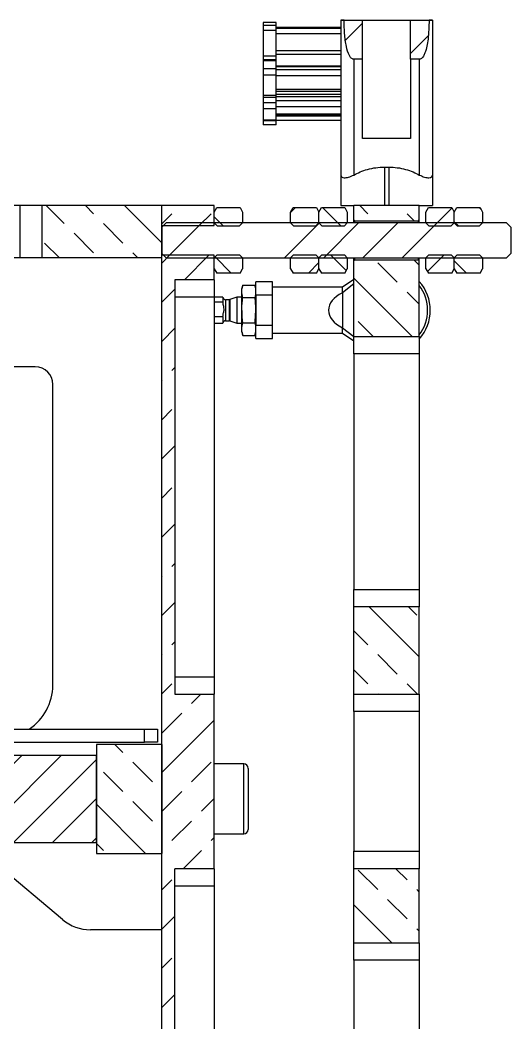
# Model space of a CAD drawing. Header units: millimetres. Extents: x 15 to 1184, y 5 to 836.
# Drawn here: x 222.8 to 279.1, y 569.6 to 684.5 of the extents above; entities that cross this region are included whole.
import ezdxf

# ---------------------------------------------------------------- set-up
doc = ezdxf.new("R2010")
doc.units = ezdxf.units.MM
pattern_1 = [(135, (0, 0), (-8.98026, -8.98026), []), (135, (-2e-14, 4.49), (-8.98026, -8.98026), [3.175, -1.5875]), (135, (-3e-14, 8.98), (-8.98026, -8.98026), [3.175, -1.5875]), (135, (-5e-14, 13.47), (-8.98026, -8.98026), [3.175, -1.5875])]
pattern_2 = [(45, (0, 0), (-8.98026, 8.98026), []), (45, (4.49, 0), (-8.98026, 8.98026), [3.175, -1.5875]), (45, (8.98, 0), (-8.98026, 8.98026), [3.175, -1.5875]), (45, (13.47, 0), (-8.98026, 8.98026), [3.175, -1.5875])]

msp = doc.modelspace()

# ---------------------------------------------------------------- hatches: boundary and pattern name
at = {"linetype": 'Continuous', "lineweight": 18}
h = msp.add_hatch(dxfattribs=at)
h.set_pattern_fill('ANSI31', style=0)
edge = h.paths.add_edge_path(flags=0)
edge.add_line((215.2725, 732.5925), (215.2725, 746.7925))
edge.add_line((215.2725, 746.7925), (205.6725, 746.7925))
edge.add_line((205.6725, 746.7925), (205.6725, 748.3425))
edge.add_line((205.6725, 748.3425), (203.0725, 748.3425))
edge.add_line((203.0725, 748.3425), (203.0725, 748.9425))
edge.add_line((203.0725, 748.9425), (165.8225, 748.9425))
edge.add_line((165.8225, 748.9425), (165.8225, 734.3925))
edge.add_line((165.8225, 734.3925), (164.0725, 734.3925))
edge.add_line((164.0725, 734.3925), (164.0725, 731.8925))
edge.add_line((164.0725, 731.8925), (161.5725, 731.8925))
edge.add_line((161.5725, 731.8925), (161.5725, 729.8975))
edge.add_line((161.5725, 729.8975), (149.0725, 729.8975))
edge.add_line((149.0725, 729.8975), (149.0725, 716.8975))
edge.add_line((149.0725, 716.8975), (175.5725, 716.8975))
edge.add_line((175.5725, 716.8975), (175.5725, 716.8875))
edge.add_line((175.5725, 716.8875), (149.0725, 716.8875))
edge.add_line((149.0725, 716.8875), (149.0725, 671.3975))
edge.add_line((149.0725, 671.3975), (175.5725, 671.3975))
edge.add_line((175.5725, 671.3975), (175.5725, 671.3925))
edge.add_line((175.5725, 671.3925), (149.0725, 671.3925))
edge.add_line((149.0725, 671.3925), (149.0725, 663.2425))
edge.add_line((149.0725, 663.2425), (154.0725, 663.2425))
edge.add_line((154.0725, 663.2425), (154.0725, 661.9925))
edge.add_line((154.0725, 661.9925), (154.3225, 661.7425))
edge.add_line((154.3225, 661.7425), (156.5725, 661.7425))
edge.add_line((156.5725, 661.7425), (156.5725, 661.8925))
edge.add_line((156.5725, 661.8925), (159.0725, 661.8925))
edge.add_line((159.0725, 661.8925), (159.0725, 664.6425))
edge.add_line((159.0725, 664.6425), (168.5725, 664.6425))
edge.add_line((168.5725, 664.6425), (168.5725, 661.8925))
edge.add_line((168.5725, 661.8925), (171.5725, 661.8925))
edge.add_line((171.5725, 661.8925), (171.5725, 664.6425))
edge.add_line((171.5725, 664.6425), (174.5725, 664.6425))
edge.add_line((174.5725, 664.6425), (174.5725, 660.9025))
edge.add_line((174.5725, 660.9025), (174.6154, 660.7425))
edge.add_line((174.6154, 660.7425), (175.4725, 660.7425))
edge.add_arc((175.4725, 660.5425), 0.2, 0, 90, ccw=False)
edge.add_line((175.6725, 660.5425), (175.6725, 660.1157))
edge.add_line((175.6725, 660.1157), (175.5725, 659.7425))
edge.add_line((175.5725, 659.7425), (175.5725, 635.9925))
edge.add_line((175.5725, 635.9925), (175.8225, 635.7425))
edge.add_line((175.8225, 635.7425), (180.3225, 635.7425))
edge.add_line((180.3225, 635.7425), (180.5725, 636.1755))
edge.add_line((180.5725, 636.1755), (180.5725, 638.1725))
edge.add_line((180.5725, 638.1725), (182.5725, 638.1725))
edge.add_line((182.5725, 638.1725), (182.5725, 636.1755))
edge.add_line((182.5725, 636.1755), (182.8225, 635.7425))
edge.add_line((182.8225, 635.7425), (187.3225, 635.7425))
edge.add_line((187.3225, 635.7425), (187.5725, 635.9925))
edge.add_line((187.5725, 635.9925), (187.5725, 659.7425))
edge.add_line((187.5725, 659.7425), (187.4725, 660.1157))
edge.add_line((187.4725, 660.1157), (187.4725, 660.5425))
edge.add_arc((187.6725, 660.5425), 0.2, 90, 180, ccw=False)
edge.add_line((187.6725, 660.7425), (188.5297, 660.7425))
edge.add_line((188.5297, 660.7425), (188.5725, 660.9025))
edge.add_line((188.5725, 660.9025), (188.5725, 664.6425))
edge.add_line((188.5725, 664.6425), (191.5725, 664.6425))
edge.add_line((191.5725, 664.6425), (191.5725, 661.8925))
edge.add_line((191.5725, 661.8925), (198.3225, 661.8925))
edge.add_line((198.3225, 661.8925), (198.3225, 664.6425))
edge.add_line((198.3225, 664.6425), (199.1225, 664.6425))
edge.add_line((199.1225, 664.6425), (199.1225, 662.8425))
edge.add_arc((199.3225, 662.8425), 0.2, 180, 270)
edge.add_line((199.3225, 662.6425), (200.0725, 662.6425))
edge.add_line((200.0725, 662.6425), (200.0725, 664.139))
edge.add_line((200.0725, 664.139), (201.5725, 664.139))
edge.add_line((201.5725, 664.139), (201.5725, 662.6425))
edge.add_line((201.5725, 662.6425), (202.3225, 662.6425))
edge.add_arc((202.3225, 662.8425), 0.2, 270, 360)
edge.add_line((202.5225, 662.8425), (202.5225, 664.6425))
edge.add_line((202.5225, 664.6425), (203.3225, 664.6425))
edge.add_line((203.3225, 664.6425), (203.3225, 661.8925))
edge.add_line((203.3225, 661.8925), (206.5725, 661.8925))
edge.add_line((206.5725, 661.8925), (206.5725, 661.7425))
edge.add_line((206.5725, 661.7425), (208.8225, 661.7425))
edge.add_line((208.8225, 661.7425), (209.0725, 661.9925))
edge.add_line((209.0725, 661.9925), (209.0725, 663.2425))
edge.add_line((209.0725, 663.2425), (214.0725, 663.2425))
edge.add_line((214.0725, 663.2425), (214.0725, 671.3925))
edge.add_line((214.0725, 671.3925), (187.5725, 671.3925))
edge.add_line((187.5725, 671.3925), (187.5725, 671.3975))
edge.add_line((187.5725, 671.3975), (214.0725, 671.3975))
edge.add_line((214.0725, 671.3975), (214.0725, 716.8875))
edge.add_line((214.0725, 716.8875), (187.5725, 716.8875))
edge.add_line((187.5725, 716.8875), (187.5725, 716.8975))
edge.add_line((187.5725, 716.8975), (214.0725, 716.8975))
edge.add_line((214.0725, 716.8975), (214.0725, 716.8925))
edge.add_line((214.0725, 716.8925), (215.2225, 716.8925))
edge.add_line((215.2225, 716.8925), (215.2225, 711.8432))
edge.add_line((215.2225, 711.8432), (226.7225, 711.6425))
edge.add_line((226.7225, 711.6425), (226.7225, 712.0175))
edge.add_line((226.7225, 712.0175), (228.3975, 712.0175))
edge.add_line((228.3975, 712.0175), (228.3975, 714.3425))
edge.add_line((228.3975, 714.3425), (237.9975, 714.3425))
edge.add_line((237.9975, 714.3425), (237.9975, 727.1925))
edge.add_line((237.9975, 727.1925), (228.3975, 727.1925))
edge.add_line((228.3975, 727.1925), (228.3975, 729.5175))
edge.add_line((228.3975, 729.5175), (226.7225, 729.5175))
edge.add_line((226.7225, 729.5175), (226.7225, 729.8925))
edge.add_line((226.7225, 729.8925), (215.2225, 729.6917))
edge.add_line((215.2225, 729.6917), (215.2225, 729.8925))
edge.add_line((215.2225, 729.8925), (214.0725, 729.8925))
edge.add_line((214.0725, 729.8925), (214.0725, 729.8975))
edge.add_line((214.0725, 729.8975), (203.0725, 729.8975))
edge.add_line((203.0725, 729.8975), (203.0725, 731.0425))
edge.add_line((203.0725, 731.0425), (205.6725, 731.0425))
edge.add_line((205.6725, 731.0425), (205.6725, 732.5925))
edge.add_line((205.6725, 732.5925), (215.2725, 732.5925))
h = msp.add_hatch(dxfattribs=at)
h.set_pattern_fill('ANSI31', style=0)
edge = h.paths.add_edge_path(flags=0)
edge.add_spline(control_points=[(259.9545, 684.4899), (259.9546, 683.4723), (259.9998, 682.443), (260.2145, 681.4483), (260.291, 681.0934), (260.3878, 680.7344), (260.5637, 680.4168), (260.6187, 680.3175), (260.683, 680.221), (260.7638, 680.1411), (260.8065, 680.0989), (260.8548, 680.0607), (260.9085, 680.0336), (260.9419, 680.0167), (260.978, 680.0039), (261.015, 679.9975), (261.0339, 679.9942), (261.0533, 679.9925), (261.0725, 679.9925)], knot_values=[0.02307063, 0.02307063, 0.02307063, 0.02307063, 0.0291566, 0.0291566, 0.0291566, 0.03131372, 0.03131372, 0.03131372, 0.03198269, 0.03198269, 0.03198269, 0.0323355, 0.0323355, 0.0323355, 0.03255461, 0.03255461, 0.03255461, 0.03266703, 0.03266703, 0.03266703, 0.03266703], weights=[1, 1, 1, 1, 1, 1, 1, 1, 1, 1, 1, 1, 1, 1, 1, 1, 1, 1, 1], degree=3, periodic=0)
edge.add_line((261.0725, 679.9925), (262.0725, 679.9925))
edge.add_line((262.0725, 679.9925), (262.0725, 684.49))
edge.add_line((262.0725, 684.49), (259.9545, 684.49))
h = msp.add_hatch(dxfattribs=at)
h.set_pattern_fill('ANSI31', style=0)
edge = h.paths.add_edge_path(flags=0)
edge.add_line((267.5725, 679.9925), (268.5725, 679.9925))
edge.add_spline(control_points=[(268.5725, 679.9925), (268.5893, 679.9925), (268.6062, 679.9938), (268.6228, 679.9963), (268.664, 680.0026), (268.7043, 680.0168), (268.7412, 680.036), (268.7866, 680.0596), (268.8283, 680.0912), (268.8657, 680.1262), (268.9349, 680.1908), (268.9922, 680.2685), (269.0419, 680.3491), (269.1135, 680.4654), (269.1707, 680.5907), (269.22, 680.7181), (269.415, 681.2212), (269.5048, 681.763), (269.5703, 682.2986), (269.6592, 683.0247), (269.6905, 683.7584), (269.6905, 684.4899)], knot_values=[0.00588696, 0.00588696, 0.00588696, 0.00588696, 0.00598665, 0.00598665, 0.00598665, 0.00623405, 0.00623405, 0.00623405, 0.0065384, 0.0065384, 0.0065384, 0.00710282, 0.00710282, 0.00710282, 0.00791529, 0.00791529, 0.00791529, 0.01115239, 0.01115239, 0.01115239, 0.01553767, 0.01553767, 0.01553767, 0.01553767], weights=[1, 1, 1, 1, 1, 1, 1, 1, 1, 1, 1, 1, 1, 1, 1, 1, 1, 1, 1, 1, 1, 1], degree=3, periodic=0)
edge.add_line((269.6905, 684.4899), (267.5725, 684.49))
edge.add_line((267.5725, 684.49), (267.5725, 679.9925))
h = msp.add_hatch(dxfattribs=at)
h.set_pattern_fill('DIN 201 Leichtmetall und Aluminiumlegierung', angle=90, style=0, pattern_type=2)
h.set_pattern_definition(pattern_1)
h.paths.add_polyline_path([(239.0725, 657.2425), (239.0725, 663.2425), (225.3225, 663.2425), (225.3225, 657.2425)], flags=0)
h = msp.add_hatch(dxfattribs=at)
h.set_pattern_fill('DIN 201 Leichtmetall und Aluminiumlegierung', style=0, pattern_type=2)
h.set_pattern_definition(pattern_2)
h.paths.add_polyline_path([(239.0725, 660.9425), (245.0725, 660.9425), (245.0725, 663.2425), (239.0725, 663.2425)], flags=0)
h = msp.add_hatch(dxfattribs=at)
h.set_pattern_fill('DIN 201 Leichtmetall und Aluminiumlegierung', angle=90, style=0, pattern_type=2)
h.set_pattern_definition(pattern_1)
h.paths.add_polyline_path([(268.4725, 661.4925), (268.5725, 661.5925), (268.5725, 663.2425), (261.0725, 663.2425), (261.0725, 661.5925), (261.1725, 661.4925)], flags=0)
h = msp.add_hatch(dxfattribs=at)
h.set_pattern_fill('ANSI31', angle=90, style=0)
h.paths.add_polyline_path([(248.3225, 661.2425), (248.3225, 662.4925), (248.0322, 662.9952), (245.3628, 662.9952), (245.0725, 662.4925), (245.0725, 661.2425), (245.4108, 660.9042), (247.9842, 660.9042)], flags=0)
h = msp.add_hatch(dxfattribs=at)
h.set_pattern_fill('ANSI31', style=0)
h.paths.add_polyline_path([(257.0725, 661.2425), (257.0725, 662.4925), (256.7822, 662.9952), (254.1128, 662.9952), (253.8225, 662.4925), (253.8225, 661.2425), (254.1608, 660.9042), (256.7342, 660.9042)], flags=0)
h = msp.add_hatch(dxfattribs=at)
h.set_pattern_fill('ANSI31', angle=90, style=0)
h.paths.add_polyline_path([(260.3225, 661.2425), (260.3225, 662.4925), (260.0322, 662.9952), (257.3628, 662.9952), (257.0725, 662.4925), (257.0725, 661.2425), (257.4108, 660.9042), (259.9842, 660.9042)], flags=0)
h = msp.add_hatch(dxfattribs=at)
h.set_pattern_fill('ANSI31', style=0)
h.paths.add_polyline_path([(272.5725, 661.2425), (272.5725, 662.4925), (272.2822, 662.9952), (269.6128, 662.9952), (269.3225, 662.4925), (269.3225, 661.2425), (269.6608, 660.9042), (272.2342, 660.9042)], flags=0)
h = msp.add_hatch(dxfattribs=at)
h.set_pattern_fill('ANSI31', angle=90, style=0)
h.paths.add_polyline_path([(275.8225, 661.2425), (275.8225, 662.4925), (275.5322, 662.9952), (272.8628, 662.9952), (272.5725, 662.4925), (272.5725, 661.2425), (272.9108, 660.9042), (275.4842, 660.9042)], flags=0)
h = msp.add_hatch(dxfattribs=at)
h.set_pattern_fill('DIN 201 Stahl und Stahlguss', style=0, pattern_type=2)
h.set_pattern_definition([(45, (0, 0), (-13.4704, 13.4704), []), (45, (4.49, 0), (-13.4704, 13.4704), []), (45, (8.98, 0), (-13.4704, 13.4704), []), (45, (13.47, 0), (-13.4704, 13.4704), [])])
h.paths.add_polyline_path([(239.5725, 661.2425), (239.0725, 660.7425), (239.0725, 657.7425), (239.5725, 657.2425), (278.5725, 657.2425), (279.0725, 657.7425), (279.0725, 660.7425), (278.5725, 661.2425)], flags=0)
h = msp.add_hatch(dxfattribs=at)
h.set_pattern_fill('DIN 201 Leichtmetall und Aluminiumlegierung', style=0, pattern_type=2)
h.set_pattern_definition(pattern_2)
h.paths.add_polyline_path([(245.0725, 607.2425), (240.5725, 607.2425), (240.5725, 654.7425), (245.0725, 654.7425), (245.0725, 657.5425), (239.0725, 657.5425), (239.0725, 515.3675), (239.1975, 515.2425), (244.9475, 515.2425), (245.0725, 515.3675), (245.0725, 552.2425), (240.5725, 552.2425), (240.5725, 587.2425), (245.0725, 587.2425)], flags=0)
h = msp.add_hatch(dxfattribs=at)
h.set_pattern_fill('ANSI31', angle=90, style=0)
h.paths.add_polyline_path([(248.3225, 655.9925), (248.3225, 657.2425), (247.9842, 657.5807), (245.4108, 657.5807), (245.0725, 657.2425), (245.0725, 655.9925), (245.3628, 655.4897), (248.0322, 655.4897)], flags=0)
h = msp.add_hatch(dxfattribs=at)
h.set_pattern_fill('ANSI31', style=0)
h.paths.add_polyline_path([(257.0725, 655.9925), (257.0725, 657.2425), (256.7342, 657.5807), (254.1608, 657.5807), (253.8225, 657.2425), (253.8225, 655.9925), (254.1128, 655.4897), (256.7822, 655.4897)], flags=0)
h = msp.add_hatch(dxfattribs=at)
h.set_pattern_fill('ANSI31', angle=90, style=0)
h.paths.add_polyline_path([(260.3225, 655.9925), (260.3225, 657.2425), (259.9842, 657.5807), (257.4108, 657.5807), (257.0725, 657.2425), (257.0725, 655.9925), (257.3628, 655.4897), (260.0322, 655.4897)], flags=0)
h = msp.add_hatch(dxfattribs=at)
h.set_pattern_fill('ANSI31', style=0)
h.paths.add_polyline_path([(272.5725, 655.9925), (272.5725, 657.2425), (272.2342, 657.5807), (269.6608, 657.5807), (269.3225, 657.2425), (269.3225, 655.9925), (269.6128, 655.4897), (272.2822, 655.4897)], flags=0)
h = msp.add_hatch(dxfattribs=at)
h.set_pattern_fill('ANSI31', angle=90, style=0)
h.paths.add_polyline_path([(275.8225, 655.9925), (275.8225, 657.2425), (275.4842, 657.5807), (272.9108, 657.5807), (272.5725, 657.2425), (272.5725, 655.9925), (272.8628, 655.4897), (275.5322, 655.4897)], flags=0)
h = msp.add_hatch(dxfattribs=at)
h.set_pattern_fill('DIN 201 Leichtmetall und Aluminiumlegierung', angle=90, style=0, pattern_type=2)
h.set_pattern_definition(pattern_1)
h.paths.add_polyline_path([(261.0725, 656.8925), (261.0725, 648.2425), (268.5725, 648.2425), (268.5725, 656.8925), (268.4725, 656.9925), (261.1725, 656.9925)], flags=0)
h = msp.add_hatch(dxfattribs=at)
h.set_pattern_fill('DIN 201 Leichtmetall und Aluminiumlegierung', angle=90, style=0, pattern_type=2)
h.set_pattern_definition(pattern_1)
h.paths.add_polyline_path([(261.0725, 617.2425), (261.0725, 607.2425), (268.5725, 607.2425), (268.5725, 617.2425)], flags=0)
h = msp.add_hatch(dxfattribs=at)
h.set_pattern_fill('DIN 201 Leichtmetall und Aluminiumlegierung', angle=90, style=0, pattern_type=2)
h.set_pattern_definition(pattern_1)
h.paths.add_polyline_path([(239.0725, 601.4925), (231.5725, 601.4925), (231.5725, 588.9925), (239.0725, 588.9925)], flags=0)
h = msp.add_hatch(dxfattribs=at)
h.set_pattern_fill('ANSI31', style=0)
h.paths.add_polyline_path([(195.3225, 591.2425), (193.5725, 591.2425), (193.5725, 590.2425), (231.5725, 590.2425), (231.5725, 600.2425), (195.3225, 600.2425), (195.3225, 598.8425), (196.0725, 598.8425), (196.0725, 597.7425), (195.3225, 597.7425)], flags=0)
h = msp.add_hatch(dxfattribs=at)
h.set_pattern_fill('DIN 201 Leichtmetall und Aluminiumlegierung', angle=90, style=0, pattern_type=2)
h.set_pattern_definition(pattern_1)
h.paths.add_polyline_path([(268.5725, 578.7425), (268.5725, 587.2425), (261.0725, 587.2425), (261.0725, 578.7425)], flags=0)

# ---------------------------------------------------------------- linework, layer by layer
at = {"color": 7, "linetype": 'Continuous', "lineweight": 25}
for p, q in [((252.1725, 684.2296), (250.6725, 684.2296)), ((250.6725, 684.2296), (250.6725, 684.2171)), ((252.1725, 684.2171), (250.6725, 684.2171)), ((250.6725, 684.2171), (250.6725, 683.8833)), ((252.1725, 683.8833), (250.6725, 683.8833)), ((250.6725, 683.8833), (250.6725, 683.2846)), ((252.1725, 684.2171), (252.1725, 684.2296)), ((252.1725, 683.8833), (252.1725, 684.2171)), ((252.1725, 683.2846), (252.1725, 683.8833)), ((259.5725, 684.49), (259.5725, 666.7036)), ((259.9545, 684.49), (262.0725, 684.49)), ((262.0725, 679.9925), (262.0725, 684.49)), ((262.0725, 684.49), (267.5725, 684.49)), ((267.5725, 679.9925), (267.5725, 684.49)), ((267.5725, 684.49), (269.6906, 684.49)), ((270.0725, 684.49), (270.0725, 666.7036)), ((252.1725, 683.2846), (250.6725, 683.2846)), ((250.6725, 683.2846), (250.6725, 680.3598)), ((259.5725, 683.6309), (252.1725, 683.6309)), ((259.5725, 683.5071), (252.1725, 683.5071)), ((252.1725, 680.3598), (252.1725, 683.2846)), ((259.5725, 682.9084), (252.1725, 682.9084)), ((252.1725, 680.3598), (250.6725, 680.3598)), ((250.6725, 680.3598), (250.6725, 679.9711)), ((259.5725, 680.9585), (252.1725, 680.9585)), ((252.1725, 680.5698), (259.5725, 680.5698)), ((252.1725, 679.9711), (252.1725, 680.3598)), ((250.6725, 679.9711), (252.1725, 679.9711)), ((252.1725, 679.9303), (250.6725, 679.9303)), ((250.6725, 679.9303), (250.6725, 679.8212)), ((252.1725, 679.8212), (250.6725, 679.8212)), ((250.6725, 679.8212), (250.6725, 678.886)), ((252.1725, 679.8212), (252.1725, 679.9303)), ((252.1725, 678.886), (252.1725, 679.8212)), ((259.5725, 679.2276), (252.1725, 679.2276)), ((262.0725, 679.9925), (261.0725, 679.9925)), ((261.0725, 679.9925), (261.0725, 666.7365)), ((262.0725, 670.9047), (262.0725, 679.9925)), ((268.5725, 679.9925), (267.5725, 679.9925)), ((267.5725, 679.9925), (267.5725, 670.9047)), ((268.5725, 679.9925), (268.5725, 666.7365)), ((252.1725, 678.886), (250.6725, 678.886)), ((250.6725, 678.886), (250.6725, 678.1833)), ((252.1725, 678.1833), (250.6725, 678.1833)), ((250.6725, 678.1833), (250.6725, 675.8378)), ((252.1725, 678.1833), (252.1725, 678.886)), ((259.5725, 678.8068), (252.1725, 678.8068)), ((252.1725, 675.8378), (252.1725, 678.1833)), ((259.5725, 678.1042), (252.1725, 678.1042)), ((252.1725, 675.8378), (250.6725, 675.8378)), ((250.6725, 675.8378), (250.6725, 675.6496)), ((259.5725, 676.5405), (252.1725, 676.5405)), ((252.1725, 676.3522), (259.5725, 676.3522)), ((259.5725, 675.9662), (252.1725, 675.9662)), ((252.1725, 675.6496), (252.1725, 675.8378)), ((250.6725, 675.6496), (252.1725, 675.6496)), ((250.6725, 675.6496), (250.6725, 674.9991)), ((252.1725, 674.9991), (250.6725, 674.9991)), ((250.6725, 674.9991), (250.6725, 674.3317)), ((252.1725, 674.9991), (252.1725, 675.6496)), ((259.5725, 675.2326), (252.1725, 675.2326)), ((252.1725, 674.3317), (252.1725, 674.9991)), ((252.1725, 674.3317), (250.6725, 674.3317)), ((250.6725, 674.3317), (250.6725, 673.03)), ((259.5725, 674.5652), (252.1725, 674.5652)), ((252.1725, 673.03), (252.1725, 674.3317)), ((259.5725, 673.6974), (252.1725, 673.6974)), ((252.1725, 673.6479), (259.5725, 673.6479)), ((259.5725, 673.4925), (252.1725, 673.4925)), ((252.1725, 673.03), (250.6725, 673.03)), ((250.6725, 673.03), (250.6725, 672.9805)), ((250.6725, 672.9805), (252.1725, 672.9805)), ((250.6725, 672.9805), (250.6725, 672.4925)), ((252.1725, 672.4925), (250.6725, 672.4925)), ((252.1725, 672.9805), (252.1725, 673.03)), ((259.5725, 672.9925), (252.1725, 672.9925)), ((252.1725, 672.4925), (252.1725, 672.9805)), ((267.5725, 670.9047), (262.0725, 670.9047)), ((259.5725, 666.7036), (259.5725, 663.2425)), ((264.5725, 667.6418), (265.0725, 667.6418)), ((264.5725, 667.6418), (264.5725, 663.2425)), ((265.0725, 667.6418), (265.0725, 663.2425)), ((270.0725, 666.7036), (270.0725, 663.2425)), ((222.8225, 663.2425), (209.1225, 663.2425)), ((222.8225, 657.2425), (222.8225, 663.2425)), ((225.3225, 663.2425), (222.8225, 663.2425)), ((225.3225, 663.2425), (225.3225, 657.2425)), ((239.0725, 663.2425), (225.3225, 663.2425)), ((239.0725, 657.2425), (239.0725, 663.2425)), ((245.0725, 663.2425), (239.0725, 663.2425)), ((239.0725, 660.9425), (239.0725, 663.2425)), ((245.0725, 660.9425), (245.0725, 663.2425)), ((259.5725, 663.2425), (261.0725, 663.2425)), ((261.0725, 661.5925), (261.0725, 663.2425)), ((268.5725, 663.2425), (261.0725, 663.2425)), ((268.5725, 663.2425), (270.0725, 663.2425)), ((268.5725, 661.5925), (268.5725, 663.2425)), ((245.0725, 662.4925), (245.3628, 662.9952)), ((245.0725, 661.2425), (245.0725, 662.4925)), ((245.3628, 662.9952), (248.0322, 662.9952)), ((248.0322, 662.9952), (248.3225, 662.4925)), ((248.3225, 662.4925), (248.3225, 661.2425)), ((253.8225, 662.4925), (254.1128, 662.9952)), ((253.8225, 661.2425), (253.8225, 662.4925)), ((254.1128, 662.9952), (256.7822, 662.9952)), ((256.7822, 662.9952), (257.0725, 662.4925)), ((257.0725, 662.4925), (257.3628, 662.9952)), ((257.0725, 661.2425), (257.0725, 662.4925)), ((257.3628, 662.9952), (260.0322, 662.9952)), ((260.0322, 662.9952), (260.3225, 662.4925)), ((260.3225, 662.4925), (260.3225, 661.2425)), ((269.3225, 662.4925), (269.6128, 662.9952)), ((269.3225, 661.2425), (269.3225, 662.4925)), ((269.6128, 662.9952), (272.2822, 662.9952)), ((272.2822, 662.9952), (272.5725, 662.4925)), ((272.5725, 662.4925), (272.8628, 662.9952)), ((272.5725, 661.2425), (272.5725, 662.4925)), ((272.8628, 662.9952), (275.5322, 662.9952)), ((275.5322, 662.9952), (275.8225, 662.4925)), ((275.8225, 662.4925), (275.8225, 661.2425)), ((239.0725, 660.7425), (239.5725, 661.2425)), ((239.0725, 660.9425), (245.0725, 660.9425)), ((278.5725, 661.2425), (239.5725, 661.2425)), ((245.0725, 661.2425), (245.4108, 660.9042)), ((245.4108, 660.9042), (247.9842, 660.9042)), ((247.9842, 660.9042), (248.3225, 661.2425)), ((253.8225, 661.2425), (254.1608, 660.9042)), ((254.1608, 660.9042), (256.7342, 660.9042)), ((256.7342, 660.9042), (257.0725, 661.2425)), ((257.0725, 661.2425), (257.4108, 660.9042)), ((257.4108, 660.9042), (259.9842, 660.9042)), ((259.9842, 660.9042), (260.3225, 661.2425)), ((261.0725, 661.5925), (261.1725, 661.4925)), ((261.0725, 661.2425), (261.0725, 661.5925)), ((261.1725, 661.4925), (268.4725, 661.4925)), ((261.1725, 661.2425), (261.1725, 661.4925)), ((268.4725, 661.4925), (268.5725, 661.5925)), ((268.4725, 661.2425), (268.4725, 661.4925)), ((268.5725, 661.2425), (268.5725, 661.5925)), ((269.3225, 661.2425), (269.6608, 660.9042)), ((269.6608, 660.9042), (272.2342, 660.9042)), ((272.2342, 660.9042), (272.5725, 661.2425)), ((272.5725, 661.2425), (272.9108, 660.9042)), ((272.9108, 660.9042), (275.4842, 660.9042)), ((275.4842, 660.9042), (275.8225, 661.2425)), ((278.5725, 661.2425), (279.0725, 660.7425)), ((239.0725, 660.7425), (239.0725, 657.7425)), ((279.0725, 660.7425), (279.0725, 657.7425)), ((239.5725, 657.2425), (239.0725, 657.7425)), ((239.0725, 515.3675), (239.0725, 657.5425)), ((245.0725, 657.5425), (239.0725, 657.5425)), ((245.0725, 657.2425), (245.4108, 657.5807)), ((245.0725, 654.7425), (245.0725, 657.5425)), ((245.4108, 657.5807), (247.9842, 657.5807)), ((247.9842, 657.5807), (248.3225, 657.2425)), ((253.8225, 657.2425), (254.1608, 657.5807)), ((254.1608, 657.5807), (256.7342, 657.5807)), ((256.7342, 657.5807), (257.0725, 657.2425)), ((257.0725, 657.2425), (257.4108, 657.5807)), ((257.4108, 657.5807), (259.9842, 657.5807)), ((259.9842, 657.5807), (260.3225, 657.2425)), ((269.3225, 657.2425), (269.6608, 657.5807)), ((269.6608, 657.5807), (272.2342, 657.5807)), ((272.2342, 657.5807), (272.5725, 657.2425)), ((272.5725, 657.2425), (272.9108, 657.5807)), ((272.9108, 657.5807), (275.4842, 657.5807)), ((275.4842, 657.5807), (275.8225, 657.2425)), ((279.0725, 657.7425), (278.5725, 657.2425)), ((222.8225, 657.2425), (209.1225, 657.2425)), ((225.3225, 657.2425), (222.8225, 657.2425)), ((239.0725, 657.2425), (225.3225, 657.2425)), ((239.5725, 657.2425), (278.5725, 657.2425)), ((245.0725, 655.9925), (245.0725, 657.2425)), ((248.3225, 657.2425), (248.3225, 655.9925)), ((253.8225, 655.9925), (253.8225, 657.2425)), ((257.0725, 655.9925), (257.0725, 657.2425)), ((260.3225, 657.2425), (260.3225, 655.9925)), ((261.0725, 656.8925), (261.0725, 657.2425)), ((261.1725, 656.9925), (261.0725, 656.8925)), ((261.0725, 648.2425), (261.0725, 656.8925)), ((261.1725, 656.9925), (261.1725, 657.2425)), ((268.4725, 656.9925), (261.1725, 656.9925)), ((268.4725, 656.9925), (268.4725, 657.2425)), ((268.5725, 656.8925), (268.4725, 656.9925)), ((268.5725, 656.8925), (268.5725, 657.2425)), ((268.5725, 648.2425), (268.5725, 656.8925)), ((269.3225, 655.9925), (269.3225, 657.2425)), ((272.5725, 655.9925), (272.5725, 657.2425)), ((275.8225, 657.2425), (275.8225, 655.9925)), ((245.0725, 655.9925), (245.3628, 655.4897)), ((248.0322, 655.4897), (245.3628, 655.4897)), ((248.0322, 655.4897), (248.3225, 655.9925)), ((253.8225, 655.9925), (254.1128, 655.4897)), ((256.7822, 655.4897), (254.1128, 655.4897)), ((256.7822, 655.4897), (257.0725, 655.9925)), ((257.0725, 655.9925), (257.3628, 655.4897)), ((260.0322, 655.4897), (257.3628, 655.4897)), ((260.0322, 655.4897), (260.3225, 655.9925)), ((269.3225, 655.9925), (269.6128, 655.4897)), ((272.2822, 655.4897), (269.6128, 655.4897)), ((272.2822, 655.4897), (272.5725, 655.9925)), ((272.5725, 655.9925), (272.8628, 655.4897)), ((275.5322, 655.4897), (272.8628, 655.4897)), ((275.5322, 655.4897), (275.8225, 655.9925)), ((245.0725, 654.7425), (240.5725, 654.7425)), ((240.5725, 654.7425), (240.5725, 607.2425)), ((245.0725, 654.7425), (245.0725, 652.7425)), ((248.3328, 654.1292), (248.2225, 653.7175)), ((248.3328, 654.1292), (249.7122, 654.1292)), ((249.8225, 653.7175), (249.7122, 654.1292)), ((251.7575, 654.4925), (249.8225, 654.4925)), ((249.8225, 652.9745), (249.8225, 654.4925)), ((251.7575, 652.9745), (251.7575, 654.4925)), ((261.0725, 654.7461), (259.7675, 653.8685)), ((261.0725, 654.2715), (259.7675, 653.2439)), ((248.2225, 648.7675), (248.2225, 653.7175)), ((251.7575, 652.9745), (249.8225, 652.9745)), ((249.8225, 652.9745), (249.8225, 649.5104)), ((259.7675, 653.8685), (251.7575, 653.8685)), ((251.7575, 649.5104), (251.7575, 652.9745)), ((259.7675, 653.2439), (259.7675, 653.8685)), ((259.7675, 653.2439), (259.7675, 649.241)), ((245.0725, 652.7425), (240.5725, 652.7425)), ((246.0725, 652.7425), (245.0725, 652.7425)), ((245.0725, 652.7425), (245.0725, 609.2425)), ((246.0725, 652.1732), (245.0725, 652.1732)), ((246.0725, 652.7425), (246.0725, 652.1732)), ((246.7696, 652.4425), (246.3725, 652.4425)), ((247.6468, 652.7425), (246.8722, 652.4605)), ((248.2225, 652.7425), (247.6468, 652.7425)), ((247.6468, 652.7425), (247.6468, 649.7425)), ((248.3328, 652.6858), (249.7122, 652.6858)), ((245.0725, 650.5207), (246.0725, 650.5207)), ((246.0725, 650.5207), (246.0725, 649.7425)), ((245.0725, 649.7425), (246.0725, 649.7425)), ((246.3725, 650.0425), (246.7696, 650.0425)), ((246.8722, 650.0244), (247.6468, 649.7425)), ((247.6468, 649.7425), (248.2225, 649.7425)), ((248.3328, 649.7991), (249.7122, 649.7991)), ((249.8225, 649.5104), (251.7575, 649.5104)), ((249.8225, 647.9925), (249.8225, 649.5104)), ((251.7575, 647.9925), (251.7575, 649.5104)), ((248.2225, 648.7675), (248.3328, 648.3557)), ((248.3328, 648.3557), (249.7122, 648.3557)), ((249.7122, 648.3557), (249.8225, 648.7675)), ((251.7575, 648.6165), (259.7675, 648.6165)), ((259.7675, 648.6165), (259.7675, 649.241)), ((259.7675, 649.241), (261.0517, 648.2298)), ((259.7675, 648.6165), (261.0725, 647.7388)), ((261.0725, 648.2425), (268.5725, 648.2425)), ((261.0725, 646.2425), (261.0725, 648.2425)), ((268.5725, 648.2425), (268.5725, 646.2425)), ((249.8225, 647.9925), (251.7575, 647.9925)), ((268.5725, 646.2425), (261.0725, 646.2425)), ((261.0725, 646.2425), (261.0725, 619.2425)), ((268.5725, 646.2425), (268.5725, 619.2425)), ((224.5725, 644.7425), (195.0186, 644.7425)), ((226.5725, 608.2613), (226.5725, 642.7425)), ((261.0725, 619.2425), (268.5725, 619.2425)), ((261.0725, 617.2425), (261.0725, 619.2425)), ((268.5725, 619.2425), (268.5725, 617.2425)), ((268.5725, 617.2425), (261.0725, 617.2425)), ((261.0725, 607.2425), (261.0725, 617.2425)), ((268.5725, 607.2425), (268.5725, 617.2425)), ((240.5725, 609.2425), (245.0725, 609.2425)), ((245.0725, 609.2425), (245.0725, 607.2425)), ((240.5725, 607.2425), (245.0725, 607.2425)), ((245.0725, 587.2425), (245.0725, 607.2425)), ((261.0725, 607.2425), (268.5725, 607.2425)), ((261.0725, 605.2425), (261.0725, 607.2425)), ((268.5725, 607.2425), (268.5725, 605.2425)), ((268.5725, 605.2425), (261.0725, 605.2425)), ((261.0725, 605.2425), (261.0725, 589.2425)), ((268.5725, 605.2425), (268.5725, 589.2425)), ((190.3225, 603.2425), (237.0725, 603.2425)), ((237.0725, 601.7425), (237.0725, 603.2425)), ((237.0725, 603.2425), (238.5725, 603.2425)), ((238.5725, 603.2425), (238.5725, 601.7425)), ((190.3225, 601.7425), (237.0725, 601.7425)), ((231.5725, 601.4925), (231.5725, 588.9925)), ((239.0725, 601.4925), (231.5725, 601.4925)), ((238.5725, 601.7425), (237.0725, 601.7425)), ((239.0725, 601.4925), (239.0725, 588.9925)), ((195.3225, 600.2425), (231.5725, 600.2425)), ((231.5725, 590.2425), (231.5725, 600.2425)), ((248.4725, 599.2425), (245.0725, 599.2425)), ((248.9725, 598.7425), (248.9725, 591.7425)), ((245.0725, 591.2425), (248.4725, 591.2425)), ((193.5725, 590.2425), (231.5725, 590.2425)), ((227.6784, 581.4122), (217.155, 590.2425)), ((231.5725, 588.9925), (239.0725, 588.9925)), ((261.0725, 589.2425), (268.5725, 589.2425)), ((261.0725, 587.2425), (261.0725, 589.2425)), ((268.5725, 589.2425), (268.5725, 587.2425)), ((245.0725, 587.2425), (240.5725, 587.2425)), ((240.5725, 552.2425), (240.5725, 587.2425)), ((245.0725, 587.2425), (245.0725, 585.2425)), ((268.5725, 587.2425), (261.0725, 587.2425)), ((261.0725, 578.7425), (261.0725, 587.2425)), ((268.5725, 578.7425), (268.5725, 587.2425)), ((245.0725, 585.2425), (240.5725, 585.2425)), ((245.0725, 585.2425), (245.0725, 554.2425)), ((239.0725, 580.2425), (230.8924, 580.2425)), ((261.0725, 578.7425), (268.5725, 578.7425)), ((261.0725, 576.7425), (261.0725, 578.7425)), ((268.5725, 578.7425), (268.5725, 576.7425)), ((268.5725, 576.7425), (261.0725, 576.7425)), ((261.0725, 576.7425), (261.0725, 560.7425)), ((268.5725, 576.7425), (268.5725, 560.7425))]:
    msp.add_line(p, q, dxfattribs=at)
at = {"color": 8, "linetype": 'Continuous', "lineweight": 25}
for p, q in [((259.5725, 683.6184), (252.1725, 683.6184)), ((259.5725, 679.1186), (252.1725, 679.1186)), ((259.5725, 675.6831), (252.1725, 675.6831)), ((246.3725, 652.4425), (246.3725, 650.0425)), ((246.7696, 652.4425), (246.7696, 650.0425)), ((246.8722, 652.4605), (246.8722, 650.0244)), ((248.4725, 591.2425), (248.4725, 599.2425))]:
    msp.add_line(p, q, dxfattribs=at)
at = {"color": 7, "linetype": 'Continuous', "lineweight": 25}
for centre, radius, start, end in [((264.8225, 651.2425), 5, 318.590378, 41.409622), ((264.8225, 651.2425), 4.7021, 322.893111, 37.106889), ((246.3725, 652.7425), 0.3, 180, 270), ((246.7696, 652.7425), 0.3, 270, 290), ((246.3725, 649.7425), 0.3, 90, 180), ((246.7696, 649.7425), 0.3, 70, 90), ((224.5725, 642.7425), 2, 0, 90), ((220.5725, 608.2613), 6, 303.230026, 0), ((248.4725, 598.7425), 0.5, 0, 90), ((248.4725, 591.7425), 0.5, 270, 0), ((230.8924, 585.2425), 5, 230, 270)]:
    msp.add_arc(centre, radius, start, end, dxfattribs=at)
msp.add_ellipse((262.712, 651.2425), major_axis=(4.5484, 0), ratio=0.57735027, start_param=2.27492823, end_param=4.00825708, dxfattribs=at)
for points, knots in [([(259.9545, 684.4899), (259.8521, 684.4899), (259.6308, 684.4899), (259.5929, 684.4899), (259.5725, 684.49)], [0, 0, 0, 0, 0.46227552, 1, 1, 1, 1]), ([(261.0725, 679.9925), (261.0532, 679.9935), (260.9964, 679.9965), (260.8845, 680.0376), (260.7162, 680.1701), (260.4163, 680.6243), (260.1559, 681.5894), (259.9735, 682.9591), (259.9608, 683.9792), (259.9545, 684.4899)], [0, 0, 0, 0, 0.01194081, 0.03519311, 0.07245745, 0.14288223, 0.36800973, 0.68365347, 1, 1, 1, 1]), ([(269.6905, 684.4899), (269.671, 683.7595), (269.637, 682.4904), (269.3936, 681.0842), (269.0743, 680.3794), (268.9043, 680.149), (268.7534, 680.0346), (268.6478, 679.996), (268.5893, 679.9932), (268.5725, 679.9925)], [0, 0, 0, 0, 0.45377064, 0.788495118, 0.873208156, 0.931962489, 0.963757316, 0.989566474, 1, 1, 1, 1]), ([(270.0725, 684.49), (270.0521, 684.4899), (270.0142, 684.4899), (269.7929, 684.4899), (269.6905, 684.4899)], [0, 0, 0, 0, 0.5377264, 1, 1, 1, 1]), ([(259.5725, 666.7036), (259.5919, 666.6368), (259.6307, 666.5035), (259.9492, 666.409), (260.4354, 666.4395), (260.8641, 666.6393), (261.0725, 666.7365)], [0, 0, 0, 0, 0.25488227, 0.50901484, 0.76122233, 1, 1, 1, 1]), ([(261.0725, 666.7365), (261.3045, 666.8576), (261.7738, 667.1027), (262.6336, 667.396), (263.5792, 667.6021), (264.2443, 667.6287), (264.5725, 667.6418)], [0, 0, 0, 0, 0.24842424, 0.50240378, 0.75449184, 1, 1, 1, 1]), ([(265.0725, 667.6418), (265.4011, 667.6287), (266.0675, 667.602), (267.0143, 667.3952), (267.8733, 667.1017), (268.3415, 666.8571), (268.5725, 666.7365)], [0, 0, 0, 0, 0.24582302, 0.49850231, 0.75266477, 1, 1, 1, 1]), ([(268.5725, 666.7365), (268.781, 666.6393), (269.2096, 666.4395), (269.6959, 666.409), (270.0143, 666.5035), (270.0531, 666.6368), (270.0725, 666.7036)], [0, 0, 0, 0, 0.23877767, 0.49098516, 0.74511773, 1, 1, 1, 1]), ([(248.3328, 652.6858), (248.2814, 652.9241), (248.1774, 653.4052), (248.2807, 653.8863), (248.3328, 654.1292)], [0, 0, 0, 0, 0.49521567, 1, 1, 1, 1]), ([(249.7122, 654.1292), (249.7637, 653.891), (249.8676, 653.4099), (249.7643, 652.9287), (249.7122, 652.6858)], [0, 0, 0, 0, 0.49521567, 1, 1, 1, 1]), ([(246.0725, 650.5207), (246.0726, 650.5324), (246.0744, 650.6778), (246.1356, 650.9509), (246.2358, 651.315), (246.1422, 651.7239), (246.0996, 651.9986), (246.0725, 652.1732)], [0, 0, 0, 0, 0.02088678, 0.26042932, 0.50009722, 0.68228537, 1, 1, 1, 1]), ([(248.3328, 649.7991), (248.2679, 650.6555), (248.1946, 651.6216), (248.3187, 652.5773), (248.3328, 652.6858)], [0, 0, 0, 0, 0.88642058, 1, 1, 1, 1]), ([(249.7122, 652.6858), (249.7263, 652.5773), (249.8504, 651.6216), (249.7771, 650.6555), (249.7122, 649.7991)], [0, 0, 0, 0, 0.11357942, 1, 1, 1, 1]), ([(248.3328, 648.3557), (248.2814, 648.5939), (248.1774, 649.075), (248.2807, 649.5562), (248.3328, 649.7991)], [0, 0, 0, 0, 0.49521567, 1, 1, 1, 1]), ([(249.7122, 649.7991), (249.7637, 649.5608), (249.8676, 649.0797), (249.7643, 648.5986), (249.7122, 648.3557)], [0, 0, 0, 0, 0.49521567, 1, 1, 1, 1])]:
    msp.add_open_spline(points, degree=3, knots=knots, dxfattribs=at)
for points in [[(259.5725, 684.49), (259.5875, 684.49), (259.6176, 684.49), (259.8489, 684.49), (260.1794, 684.49), (260.4415, 684.49), (260.5725, 684.49)], [(269.0725, 684.49), (269.2035, 684.49), (269.4656, 684.49), (269.7962, 684.49), (270.0274, 684.49), (270.0575, 684.49), (270.0725, 684.49)]]:
    msp.add_open_spline(points, degree=3, dxfattribs=at)

doc.saveas('drawing.dxf')
